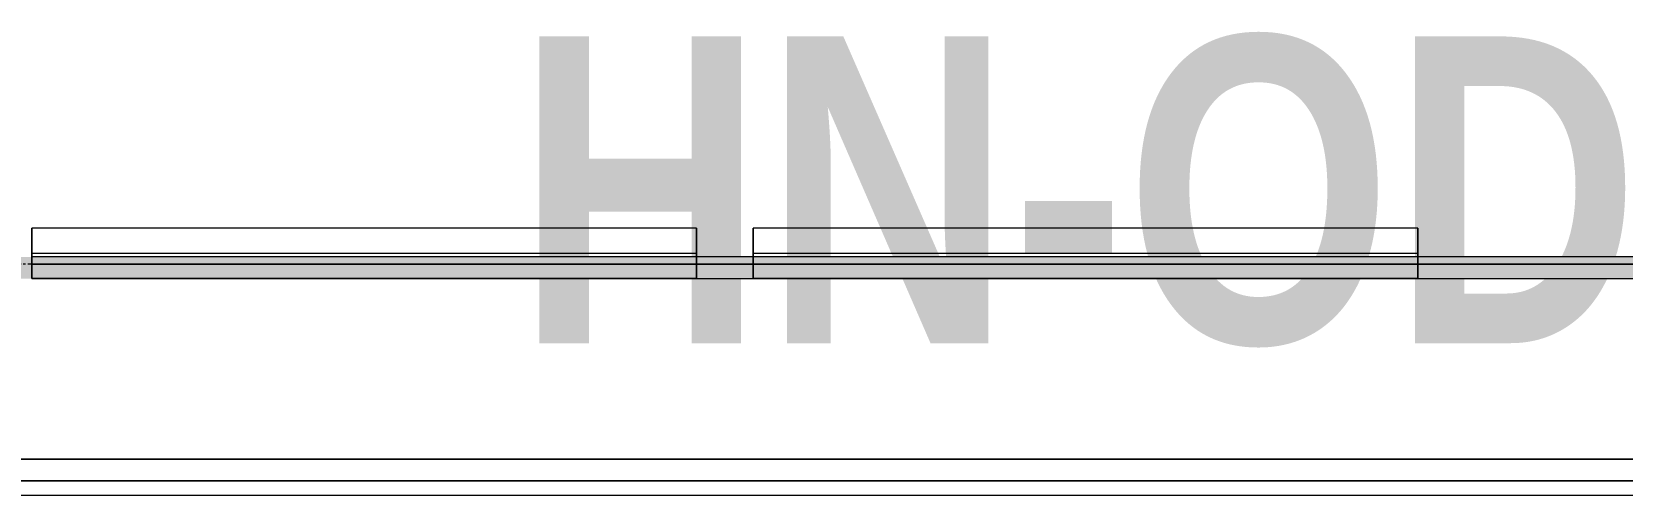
# Model space of a CAD drawing. Header units: millimetres. Extents: x -22227 to 20164, y 15335 to 61747.
# Drawn here: x -8809 to -6605, y 58117 to 58759 of the extents above; entities that cross this region are included whole.
import ezdxf

# ---------------------------------------------------------------- set-up
doc = ezdxf.new("R2010")
doc.units = ezdxf.units.MM
doc.linetypes.add('Grid Line', pattern=[22.225, 12.7, -3.175, 3.175, -3.175])
doc.layers.add('A-FLOR', color=7, linetype='Continuous', lineweight=9, true_color=0x007f00)
doc.layers.add('A-GLAZ', color=7, linetype='Continuous', lineweight=9, true_color=0x00007f)
for name, color, linetype, lineweight in [('A-WALL', 7, 'Continuous', 9), ('A-WALL-PATT', 7, 'Continuous', 9), ('G-ANNO-TEXT', 7, 'Continuous', 9), ('S-GRID', 7, 'Continuous', 9)]:
    doc.layers.add(name, color=color, linetype=linetype, lineweight=lineweight)
doc.styles.add('Arial_B', font='arialbd.ttf', dxfattribs={"width": 0.8, "height": 425})

# ---------------------------------------------------------------- blocks, each defined once
blk = doc.blocks.new('M_Window-Louvers - 1000x1000mm-1207723-MẶT BẰNG BỐ TRÍ THIẾT BỊ')
at = {"layer": 'A-GLAZ', "color": 254, "true_color": 0xe0e0ef}
for p, q in [((-460.5, 8.65), (-460.5, -26.275)), ((-460.5, 8.65), (460.5, 8.65)), ((-460.5, -26.275), (-460.5, 8.65)), ((460.5, 8.65), (-460.5, 8.65)), ((460.5, -26.275), (460.5, 8.65)), ((460.5, 8.65), (460.5, -26.275)), ((-460.5, -26.275), (-460.5, -61.2)), ((-460.5, -26.275), (460.5, -26.275)), ((-460.5, -61.2), (-460.5, -26.275)), ((-460.5, -26.275), (460.5, -26.275)), ((460.5, -61.2), (460.5, -26.275)), ((460.5, -26.275), (460.5, -61.2)), ((-460.5, -61.2), (460.5, -61.2)), ((-460.5, -61.2), (460.5, -61.2))]:
    blk.add_line(p, q, dxfattribs=at)
at = {"layer": 'A-GLAZ', "color": 254, "true_color": 0xcccce5}
for p, q in [((-460.5, -26.275), (-460.5, 8.65)), ((460.5, 8.65), (-460.5, 8.65)), ((-460.5, 8.65), (-460.5, -26.275)), ((-460.5, 8.65), (460.5, 8.65)), ((460.5, 8.65), (460.5, -26.275)), ((460.5, -26.275), (460.5, 8.65)), ((-460.5, -61.2), (-460.5, -26.275)), ((-460.5, -26.275), (-460.5, -61.2)), ((460.5, -26.275), (460.5, -61.2)), ((460.5, -61.2), (460.5, -26.275)), ((-460.5, -61.2), (460.5, -61.2)), ((-460.5, -61.2), (460.5, -61.2))]:
    blk.add_line(p, q, dxfattribs=at)
at = {"layer": 'A-GLAZ', "color": 7, "true_color": 0xececf5}
for p, q in [((-460.5, 8.65), (-460.5, -26.275)), ((-460.5, 8.65), (460.5, 8.65)), ((-460.5, -26.275), (-460.5, 8.65)), ((460.5, 8.65), (-460.5, 8.65)), ((460.5, -26.275), (460.5, 8.65)), ((460.5, 8.65), (460.5, -26.275)), ((-460.5, -26.275), (-460.5, -61.2)), ((-460.5, -61.2), (-460.5, -26.275)), ((460.5, -61.2), (460.5, -26.275)), ((460.5, -26.275), (460.5, -61.2)), ((-460.5, -61.2), (460.5, -61.2)), ((-460.5, -61.2), (460.5, -61.2))]:
    blk.add_line(p, q, dxfattribs=at)
at = {"layer": 'A-GLAZ', "color": 7, "true_color": 0xf3f3f9}
for p, q in [((-460.5, 8.65), (-460.5, -26.275)), ((-460.5, 8.65), (460.5, 8.65)), ((-460.5, -26.275), (-460.5, 8.65)), ((460.5, 8.65), (-460.5, 8.65)), ((460.5, -26.275), (460.5, 8.65)), ((460.5, 8.65), (460.5, -26.275)), ((-460.5, -26.275), (460.5, -26.275)), ((-460.5, -26.275), (460.5, -26.275)), ((-460.5, -26.275), (-460.5, -61.2)), ((-460.5, -61.2), (-460.5, -26.275)), ((460.5, -61.2), (460.5, -26.275)), ((460.5, -26.275), (460.5, -61.2)), ((-460.5, -61.2), (460.5, -61.2)), ((-460.5, -61.2), (460.5, -61.2))]:
    blk.add_line(p, q, dxfattribs=at)
at = {"layer": 'A-GLAZ', "color": 7, "true_color": 0xf7f7fb}
for p, q in [((-460.5, 8.65), (-460.5, -26.275)), ((-460.5, 8.65), (460.5, 8.65)), ((-460.5, -26.275), (-460.5, 8.65)), ((460.5, 8.65), (-460.5, 8.65)), ((460.5, -26.275), (460.5, 8.65)), ((460.5, 8.65), (460.5, -26.275)), ((-460.5, -26.275), (-460.5, -61.2)), ((-460.5, -61.2), (-460.5, -26.275)), ((460.5, -61.2), (460.5, -26.275)), ((460.5, -26.275), (460.5, -61.2)), ((-460.5, -61.2), (460.5, -61.2)), ((-460.5, -61.2), (460.5, -61.2))]:
    blk.add_line(p, q, dxfattribs=at)
at = {"layer": 'A-GLAZ', "color": 7, "true_color": 0xfafafc}
for p, q in [((-460.5, 8.65), (-460.5, -26.275)), ((-460.5, 8.65), (460.5, 8.65)), ((-460.5, -26.275), (-460.5, 8.65)), ((460.5, 8.65), (-460.5, 8.65)), ((460.5, -26.275), (460.5, 8.65)), ((460.5, 8.65), (460.5, -26.275)), ((-460.5, -26.275), (460.5, -26.275)), ((-460.5, -26.275), (460.5, -26.275)), ((-460.5, -26.275), (-460.5, -61.2)), ((-460.5, -61.2), (-460.5, -26.275)), ((460.5, -61.2), (460.5, -26.275)), ((460.5, -26.275), (460.5, -61.2)), ((-460.5, -61.2), (460.5, -61.2)), ((-460.5, -61.2), (460.5, -61.2))]:
    blk.add_line(p, q, dxfattribs=at)
at = {"layer": 'A-GLAZ', "color": 7, "true_color": 0xfcfcfd}
for p, q in [((-460.5, 8.65), (-460.5, -26.275)), ((-460.5, 8.65), (460.5, 8.65)), ((-460.5, -26.275), (-460.5, 8.65)), ((460.5, 8.65), (-460.5, 8.65)), ((460.5, -26.275), (460.5, 8.65)), ((460.5, 8.65), (460.5, -26.275)), ((-460.5, -26.275), (-460.5, -61.2)), ((-460.5, -61.2), (-460.5, -26.275)), ((460.5, -61.2), (460.5, -26.275)), ((460.5, -26.275), (460.5, -61.2)), ((-460.5, -61.2), (460.5, -61.2)), ((-460.5, -61.2), (460.5, -61.2))]:
    blk.add_line(p, q, dxfattribs=at)
at = {"layer": 'A-GLAZ', "color": 7, "true_color": 0xfdfdfd}
for p, q in [((-460.5, 8.65), (-460.5, -26.275)), ((-460.5, 8.65), (460.5, 8.65)), ((-460.5, 8.65), (-460.5, -26.275)), ((-460.5, -26.275), (-460.5, 8.65)), ((460.5, 8.65), (-460.5, 8.65)), ((-460.5, 8.65), (460.5, 8.65)), ((-460.5, 8.65), (-460.5, -26.275)), ((-460.5, -26.275), (-460.5, 8.65)), ((460.5, 8.65), (-460.5, 8.65)), ((-460.5, 8.65), (460.5, 8.65)), ((-460.5, 8.65), (-460.5, -26.275)), ((-460.5, -26.275), (-460.5, 8.65)), ((460.5, 8.65), (-460.5, 8.65)), ((-460.5, 8.65), (460.5, 8.65)), ((-460.5, 8.65), (-460.5, -26.275)), ((-460.5, -26.275), (-460.5, 8.65)), ((460.5, 8.65), (-460.5, 8.65)), ((-460.5, 8.65), (460.5, 8.65)), ((-460.5, 8.65), (-460.5, -26.275)), ((-460.5, -26.275), (-460.5, 8.65)), ((460.5, 8.65), (-460.5, 8.65)), ((-460.5, 8.65), (460.5, 8.65)), ((-460.5, 8.65), (-460.5, -26.275)), ((-460.5, -26.275), (-460.5, 8.65)), ((460.5, 8.65), (-460.5, 8.65)), ((-460.5, 8.65), (460.5, 8.65)), ((-460.5, 8.65), (-460.5, -26.275)), ((-460.5, -26.275), (-460.5, 8.65)), ((460.5, 8.65), (-460.5, 8.65)), ((-460.5, 8.65), (460.5, 8.65)), ((-460.5, 8.65), (-460.5, -26.275)), ((-460.5, -26.275), (-460.5, 8.65)), ((460.5, 8.65), (-460.5, 8.65)), ((-460.5, 8.65), (460.5, 8.65)), ((-460.5, 8.65), (-460.5, -26.275)), ((-460.5, -26.275), (-460.5, 8.65)), ((460.5, 8.65), (-460.5, 8.65)), ((-460.5, 8.65), (460.5, 8.65)), ((-460.5, 8.65), (-460.5, -26.275)), ((-460.5, -26.275), (-460.5, 8.65)), ((460.5, 8.65), (-460.5, 8.65)), ((-460.5, 8.65), (460.5, 8.65)), ((-460.5, 8.65), (-460.5, -26.275)), ((-460.5, -26.275), (-460.5, 8.65)), ((460.5, 8.65), (-460.5, 8.65)), ((-460.5, 8.65), (460.5, 8.65)), ((-460.5, 8.65), (-460.5, -26.275)), ((-460.5, -26.275), (-460.5, 8.65)), ((460.5, 8.65), (-460.5, 8.65)), ((-460.5, 8.65), (460.5, 8.65)), ((-460.5, 8.65), (-460.5, -26.275)), ((-460.5, -26.275), (-460.5, 8.65)), ((460.5, 8.65), (-460.5, 8.65)), ((-460.5, 8.65), (460.5, 8.65)), ((-460.5, 8.65), (-460.5, -26.275)), ((-460.5, -26.275), (-460.5, 8.65)), ((460.5, 8.65), (-460.5, 8.65)), ((-460.5, 8.65), (460.5, 8.65)), ((460.5, -26.275), (460.5, 8.65)), ((460.5, 8.65), (460.5, -26.275)), ((460.5, -26.275), (460.5, 8.65)), ((460.5, 8.65), (460.5, -26.275)), ((460.5, -26.275), (460.5, 8.65)), ((460.5, 8.65), (460.5, -26.275)), ((460.5, -26.275), (460.5, 8.65)), ((460.5, 8.65), (460.5, -26.275)), ((460.5, -26.275), (460.5, 8.65)), ((460.5, 8.65), (460.5, -26.275)), ((460.5, -26.275), (460.5, 8.65)), ((460.5, 8.65), (460.5, -26.275)), ((460.5, -26.275), (460.5, 8.65)), ((460.5, 8.65), (460.5, -26.275)), ((460.5, -26.275), (460.5, 8.65)), ((460.5, 8.65), (460.5, -26.275)), ((460.5, -26.275), (460.5, 8.65)), ((460.5, 8.65), (460.5, -26.275)), ((460.5, -26.275), (460.5, 8.65)), ((460.5, 8.65), (460.5, -26.275)), ((460.5, -26.275), (460.5, 8.65)), ((460.5, 8.65), (460.5, -26.275)), ((460.5, -26.275), (460.5, 8.65)), ((460.5, 8.65), (460.5, -26.275)), ((460.5, -26.275), (460.5, 8.65)), ((460.5, 8.65), (460.5, -26.275)), ((460.5, -26.275), (460.5, 8.65)), ((460.5, 8.65), (460.5, -26.275)), ((460.5, -26.275), (460.5, 8.65)), ((-460.5, -26.275), (460.5, -26.275)), ((-460.5, -26.275), (460.5, -26.275)), ((-460.5, -26.275), (460.5, -26.275)), ((-460.5, -26.275), (460.5, -26.275)), ((-460.5, -26.275), (460.5, -26.275)), ((-460.5, -26.275), (460.5, -26.275)), ((-460.5, -26.275), (460.5, -26.275)), ((-460.5, -26.275), (-460.5, -61.2)), ((-460.5, -26.275), (460.5, -26.275)), ((-460.5, -26.275), (460.5, -26.275)), ((-460.5, -26.275), (-460.5, -61.2)), ((-460.5, -61.2), (-460.5, -26.275)), ((-460.5, -26.275), (460.5, -26.275)), ((-460.5, -26.275), (460.5, -26.275)), ((-460.5, -26.275), (-460.5, -61.2)), ((-460.5, -61.2), (-460.5, -26.275)), ((-460.5, -26.275), (460.5, -26.275)), ((-460.5, -26.275), (460.5, -26.275)), ((-460.5, -26.275), (-460.5, -61.2)), ((-460.5, -61.2), (-460.5, -26.275)), ((-460.5, -26.275), (460.5, -26.275)), ((-460.5, -26.275), (460.5, -26.275)), ((-460.5, -26.275), (-460.5, -61.2)), ((-460.5, -61.2), (-460.5, -26.275)), ((-460.5, -26.275), (460.5, -26.275)), ((-460.5, -26.275), (460.5, -26.275)), ((-460.5, -26.275), (-460.5, -61.2)), ((-460.5, -61.2), (-460.5, -26.275)), ((-460.5, -26.275), (460.5, -26.275)), ((-460.5, -26.275), (460.5, -26.275)), ((-460.5, -26.275), (-460.5, -61.2)), ((-460.5, -61.2), (-460.5, -26.275)), ((-460.5, -26.275), (460.5, -26.275)), ((-460.5, -26.275), (460.5, -26.275)), ((-460.5, -26.275), (-460.5, -61.2)), ((-460.5, -61.2), (-460.5, -26.275)), ((-460.5, -26.275), (460.5, -26.275)), ((-460.5, -26.275), (460.5, -26.275)), ((-460.5, -26.275), (-460.5, -61.2)), ((-460.5, -61.2), (-460.5, -26.275)), ((-460.5, -26.275), (460.5, -26.275)), ((-460.5, -26.275), (460.5, -26.275)), ((-460.5, -26.275), (-460.5, -61.2)), ((-460.5, -61.2), (-460.5, -26.275)), ((-460.5, -26.275), (460.5, -26.275)), ((-460.5, -26.275), (460.5, -26.275)), ((-460.5, -26.275), (-460.5, -61.2)), ((-460.5, -61.2), (-460.5, -26.275)), ((-460.5, -26.275), (460.5, -26.275)), ((-460.5, -26.275), (460.5, -26.275)), ((-460.5, -26.275), (-460.5, -61.2)), ((-460.5, -61.2), (-460.5, -26.275)), ((-460.5, -26.275), (460.5, -26.275)), ((-460.5, -26.275), (460.5, -26.275)), ((-460.5, -26.275), (-460.5, -61.2)), ((-460.5, -61.2), (-460.5, -26.275)), ((-460.5, -26.275), (460.5, -26.275)), ((-460.5, -26.275), (460.5, -26.275)), ((-460.5, -26.275), (-460.5, -61.2)), ((-460.5, -61.2), (-460.5, -26.275)), ((-460.5, -26.275), (460.5, -26.275)), ((-460.5, -26.275), (460.5, -26.275)), ((-460.5, -26.275), (-460.5, -61.2)), ((-460.5, -61.2), (-460.5, -26.275)), ((-460.5, -26.275), (460.5, -26.275)), ((-460.5, -26.275), (460.5, -26.275)), ((460.5, -61.2), (460.5, -26.275)), ((460.5, -26.275), (460.5, -61.2)), ((460.5, -61.2), (460.5, -26.275)), ((460.5, -26.275), (460.5, -61.2)), ((460.5, -61.2), (460.5, -26.275)), ((460.5, -26.275), (460.5, -61.2)), ((460.5, -61.2), (460.5, -26.275)), ((460.5, -26.275), (460.5, -61.2)), ((460.5, -61.2), (460.5, -26.275)), ((460.5, -26.275), (460.5, -61.2)), ((460.5, -61.2), (460.5, -26.275)), ((460.5, -26.275), (460.5, -61.2)), ((460.5, -61.2), (460.5, -26.275)), ((460.5, -26.275), (460.5, -61.2)), ((460.5, -61.2), (460.5, -26.275)), ((460.5, -26.275), (460.5, -61.2)), ((460.5, -61.2), (460.5, -26.275)), ((460.5, -26.275), (460.5, -61.2)), ((460.5, -61.2), (460.5, -26.275)), ((460.5, -26.275), (460.5, -61.2)), ((460.5, -61.2), (460.5, -26.275)), ((460.5, -26.275), (460.5, -61.2)), ((460.5, -61.2), (460.5, -26.275)), ((460.5, -26.275), (460.5, -61.2)), ((460.5, -61.2), (460.5, -26.275)), ((460.5, -26.275), (460.5, -61.2)), ((460.5, -61.2), (460.5, -26.275)), ((460.5, -26.275), (460.5, -61.2)), ((460.5, -61.2), (460.5, -26.275)), ((-460.5, -61.2), (460.5, -61.2)), ((-460.5, -61.2), (460.5, -61.2)), ((-460.5, -61.2), (460.5, -61.2)), ((-460.5, -61.2), (460.5, -61.2)), ((-460.5, -61.2), (460.5, -61.2)), ((-460.5, -61.2), (460.5, -61.2)), ((-460.5, -61.2), (460.5, -61.2)), ((-460.5, -61.2), (460.5, -61.2)), ((-460.5, -61.2), (460.5, -61.2)), ((-460.5, -61.2), (460.5, -61.2)), ((-460.5, -61.2), (460.5, -61.2)), ((-460.5, -61.2), (460.5, -61.2)), ((-460.5, -61.2), (460.5, -61.2)), ((-460.5, -61.2), (460.5, -61.2)), ((-460.5, -61.2), (460.5, -61.2)), ((-460.5, -61.2), (460.5, -61.2)), ((-460.5, -61.2), (460.5, -61.2)), ((-460.5, -61.2), (460.5, -61.2)), ((-460.5, -61.2), (460.5, -61.2)), ((-460.5, -61.2), (460.5, -61.2)), ((-460.5, -61.2), (460.5, -61.2)), ((-460.5, -61.2), (460.5, -61.2)), ((-460.5, -61.2), (460.5, -61.2)), ((-460.5, -61.2), (460.5, -61.2)), ((-460.5, -61.2), (460.5, -61.2)), ((-460.5, -61.2), (460.5, -61.2)), ((-460.5, -61.2), (460.5, -61.2)), ((-460.5, -61.2), (460.5, -61.2)), ((-460.5, -61.2), (460.5, -61.2))]:
    blk.add_line(p, q, dxfattribs=at)
at = {"layer": 'A-GLAZ', "color": 9, "true_color": 0xaaaad4}
for p, q in [((-460.5, -26.275), (-460.5, 8.65)), ((460.5, 8.65), (-460.5, 8.65)), ((460.5, 8.65), (460.5, -26.275)), ((-460.5, -61.2), (-460.5, -26.275)), ((-460.5, -26.275), (460.5, -26.275)), ((460.5, -26.275), (460.5, -61.2)), ((-460.5, -61.2), (460.5, -61.2))]:
    blk.add_line(p, q, dxfattribs=at)
blk = doc.blocks.new('AK-SGS-M3-A_rvt-1-MẶT BẰNG BỐ TRÍ THIẾT BỊ')
at = {"layer": 'A-WALL-PATT', "true_color": 0xeaeaea, "transparency": 33554534}
h = blk.add_hatch(color=254, dxfattribs=at)
h.paths.add_polyline_path([(-17584.1, 58416.9), (-17584.1, 58446.9), (-20048.6, 58446.9), (-20048.6, 58416.9), (-17746.5, 58416.9)])
h.paths.add_polyline_path([(-16663.1, 58416.9), (-16584.2, 58416.9), (-16584.2, 58446.9), (-16663.1, 58446.9)])
h.paths.add_polyline_path([(-13117.4, 58416.9), (-9809.1, 58416.9), (-9809.1, 58446.9), (-14663.3, 58446.9), (-14663.3, 58416.9), (-14274.7, 58416.9)])
h.paths.add_polyline_path([(-15663.2, 58416.9), (-15584.3, 58416.9), (-15584.3, 58446.9), (-15663.2, 58446.9)])
h.paths.add_polyline_path([(-8809.2, 58416.9), (-8809.2, 58446.9), (-8888.1, 58446.9), (-8888.1, 58416.9)])
h.paths.add_polyline_path([(-5016.5, 58416.9), (5590.9, 58416.9), (5590.9, 58446.9), (-6888.3, 58446.9), (-6888.3, 58416.9), (-6173.7, 58416.9)])
h.paths.add_polyline_path([(-7888.2, 58416.9), (-7809.3, 58416.9), (-7809.3, 58446.9), (-7888.2, 58446.9)])
h.paths.add_polyline_path([(8511.7, 58416.9), (13291.2, 58416.9), (13291.2, 58446.9), (8511.7, 58446.9)])
h.paths.add_polyline_path([(6556.3, 58416.9), (6590.8, 58416.9), (6590.8, 58446.9), (6511.9, 58446.9), (6511.9, 58416.9)])
h.paths.add_polyline_path([(7590.7, 58416.9), (7590.7, 58446.9), (7511.8, 58446.9), (7511.8, 58416.9), (7568.9, 58416.9)])
h.paths.add_polyline_path([(15235.9, 58416.9), (15291, 58416.9), (15291, 58446.9), (15212.1, 58446.9), (15212.1, 58416.9)])
h.paths.add_polyline_path([(14212.2, 58416.9), (14291.1, 58416.9), (14291.1, 58446.9), (14212.2, 58446.9)])
h = blk.add_hatch(color=254, dxfattribs=at)
h.paths.add_polyline_path([(-17457.2, 58416.9), (-16663.1, 58416.9), (-16663.1, 58446.9), (-17584.1, 58446.9), (-17584.1, 58416.9)])
h.paths.add_polyline_path([(-15721.3, 58416.9), (-15663.2, 58416.9), (-15663.2, 58446.9), (-16584.2, 58446.9), (-16584.2, 58416.9), (-16010.6, 58416.9)])
h.paths.add_polyline_path([(-15432, 58416.9), (-14663.3, 58416.9), (-14663.3, 58446.9), (-15584.3, 58446.9), (-15584.3, 58416.9), (-15576.6, 58416.9)])
h.paths.add_polyline_path([(-9809.1, 58416.9), (-8888.1, 58416.9), (-8888.1, 58446.9), (-9809.1, 58446.9)])
h.paths.add_polyline_path([(-7331, 58416.9), (-6888.3, 58416.9), (-6888.3, 58446.9), (-7809.3, 58446.9), (-7809.3, 58416.9), (-7620.3, 58416.9)])
h.paths.add_polyline_path([(-8809.2, 58416.9), (-7888.2, 58416.9), (-7888.2, 58446.9), (-8809.2, 58446.9)])
h.paths.add_polyline_path([(7511.8, 58416.9), (7511.8, 58446.9), (6590.8, 58446.9), (6590.8, 58416.9), (7424.3, 58416.9)])
h.paths.add_polyline_path([(7590.7, 58416.9), (8511.7, 58416.9), (8511.7, 58446.9), (7590.7, 58446.9)])
h.paths.add_polyline_path([(6511.9, 58416.9), (6511.9, 58446.9), (5590.9, 58446.9), (5590.9, 58416.9)])
h.paths.add_polyline_path([(13291.2, 58416.9), (14212.2, 58416.9), (14212.2, 58446.9), (13291.2, 58446.9)])
h.paths.add_polyline_path([(15291, 58416.9), (15814.5, 58416.9), (15814.5, 58446.9), (15291, 58446.9)])
h.paths.add_polyline_path([(15212.1, 58416.9), (15212.1, 58446.9), (14291.1, 58446.9), (14291.1, 58416.9), (14657.2, 58416.9)])
at = {"layer": 'A-WALL', "color": 7, "true_color": 0xfdfdfd}
for p, q in [((-7888.2, 58446.9), (-8809.2, 58446.9)), ((-7888.2, 58446.9), (-8809.2, 58446.9)), ((-8809.2, 58436.9), (-7888.2, 58436.9)), ((-7888.2, 58436.9), (-8809.2, 58436.9)), ((-6888.3, 58446.9), (-7809.3, 58446.9)), ((-6888.3, 58446.9), (-7809.3, 58446.9)), ((-7809.3, 58436.9), (-6888.3, 58436.9)), ((-6888.3, 58436.9), (-7809.3, 58436.9)), ((-8809.2, 58416.9), (-7888.2, 58416.9)), ((-8809.2, 58416.9), (-7888.2, 58416.9)), ((-7809.3, 58416.9), (-6888.3, 58416.9)), ((-7809.3, 58416.9), (-6888.3, 58416.9))]:
    blk.add_line(p, q, dxfattribs=at)
at = {"layer": 'A-WALL', "color": 253, "true_color": 0xaaaaaa}
for p, q in [((-7809.3, 58446.9), (-7888.2, 58446.9)), ((5590.9, 58446.9), (-6888.3, 58446.9)), ((-7888.2, 58416.9), (-7809.3, 58416.9)), ((-6888.3, 58416.9), (5590.9, 58416.9)), ((-6482.2, 58166.9), (-19596.1, 58166.9)), ((-11988.6, 58116.9), (-6555.2, 58116.9))]:
    blk.add_line(p, q, dxfattribs=at)
at = {"layer": 'A-WALL', "color": 9, "true_color": 0xc3c3c3}
for p, q in [((-7809.3, 58446.9), (-7888.2, 58446.9)), ((-7888.2, 58436.9), (-7809.3, 58436.9)), ((5590.9, 58446.9), (-6888.3, 58446.9)), ((-6888.3, 58436.9), (5590.9, 58436.9)), ((-7888.2, 58416.9), (-7809.3, 58416.9)), ((-6888.3, 58416.9), (5590.9, 58416.9))]:
    blk.add_line(p, q, dxfattribs=at)
at = {"layer": 'A-WALL', "color": 254, "true_color": 0xd8d8d8}
for p, q in [((-7809.3, 58436.9), (-7888.2, 58436.9)), ((5590.9, 58436.9), (-6888.3, 58436.9))]:
    blk.add_line(p, q, dxfattribs=at)
at = {"layer": 'A-WALL', "color": 254, "true_color": 0xe0e0e0}
for p, q in [((-6482.2, 58166.9), (-13117.4, 58166.9)), ((-11988.6, 58136.9), (-6555.2, 58136.9))]:
    blk.add_line(p, q, dxfattribs=at)
at = {"layer": 'A-WALL', "color": 254, "true_color": 0xcccccc}
for p, q in [((-6555.2, 58136.9), (-11988.6, 58136.9)), ((-11988.6, 58116.9), (-6555.2, 58116.9))]:
    blk.add_line(p, q, dxfattribs=at)
at = {"layer": 'A-GLAZ', "color": 9, "lineweight": 9, "true_color": 0xaaaad4, "rotation": 180}
for p in [(-8348.7, 58425.6), (-7348.8, 58425.6)]:
    blk.add_blockref('M_Window-Louvers - 1000x1000mm-1207723-MẶT BẰNG BỐ TRÍ THIẾT BỊ', p, dxfattribs=at)
blk = doc.blocks.new('AK-SGS-M3-Hrvt_rvt-1-MẶT BẰNG BỐ TRÍ THIẾT BỊ')
at = {"layer": 'A-FLOR', "color": 7, "true_color": 0xecf5ec}
blk.add_line((-13117.4, 58166.9), (-6482.2, 58166.9), dxfattribs=at)
at = {"layer": 'A-FLOR', "color": 254, "true_color": 0xe0efe0}
blk.add_line((-6482.2, 58166.9), (-13117.4, 58166.9), dxfattribs=at)

msp = doc.modelspace()

# ---------------------------------------------------------------- linework, layer by layer
at = {"layer": 'S-GRID', "linetype": 'Grid Line'}
msp.add_line((14912.1, 58436.9), (-21036.6, 58436.9), dxfattribs=at)

# ---------------------------------------------------------------- block references
at = {"lineweight": 5}
for name in ['AK-SGS-M3-Hrvt_rvt-1-MẶT BẰNG BỐ TRÍ THIẾT BỊ', 'AK-SGS-M3-A_rvt-1-MẶT BẰNG BỐ TRÍ THIẾT BỊ']:
    msp.add_blockref(name, (0, 0), dxfattribs=at)

# ---------------------------------------------------------------- texts
at = {"layer": 'G-ANNO-TEXT', "color": 1, "true_color": 0xff0000, "insert": (-8137.4, 58752.5), "char_height": 425, "width": 4207.337, "attachment_point": 1, "line_spacing_factor": 0.936439, "style": 'Arial_B'}
msp.add_mtext('\\pxt4.064,8.128,12.192,16.256,20.32,24.384,28.448,32.512,36.576,40.64,44.704,48.768,52.832,56.896,60.96,65.024,69.088,73.152,77.216,81.28,85.344,89.408,93.472,97.536,101.6,105.664,109.728,113.792,117.856,121.92,125.984,130.048;{HN-ODU-AHU-1.02}', dxfattribs=at)

doc.saveas('drawing.dxf')
